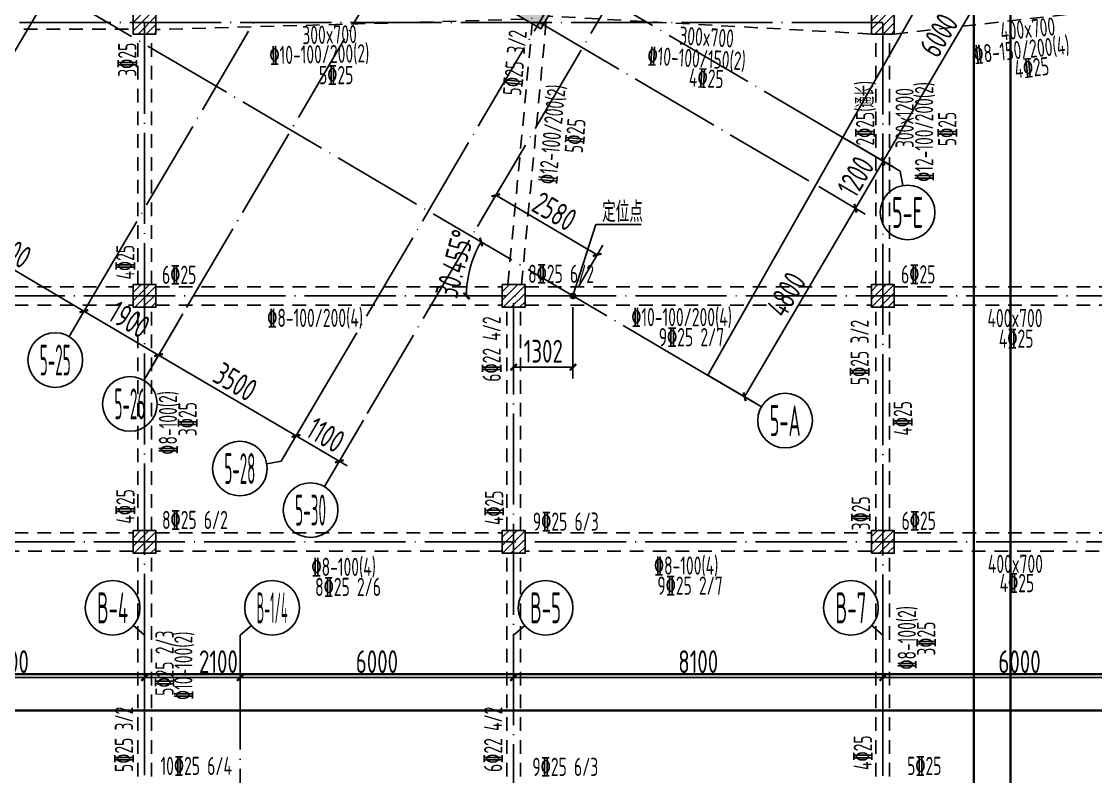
# Model space of a CAD drawing. Header units: millimetres. Extents: x 64473 to 386235, y 427387 to 703525.
# Drawn here: x 215947 to 239513, y 583845 to 600420 of the extents above; entities that cross this region are included whole.
import ezdxf
from ezdxf.enums import TextEntityAlignment as Align

# ---------------------------------------------------------------- set-up
doc = ezdxf.new("R2010")
doc.units = ezdxf.units.MM
doc.header["$LTSCALE"] = 100
doc.header["$PDMODE"] = 35
doc.header["$PDSIZE"] = 200
doc.linetypes.add('3', pattern=[5, 3, -2])
doc.linetypes.add('DOTE', pattern=[2.42, 2, -0.2, 0.02, -0.2])
for name, color, linetype in [('B-TEXT', 7, 'Continuous'), ('COLU', 7, 'Continuous'), ('colu-1层', 6, 'Continuous'), ('h后浇带', 51, 'Continuous'), ('h填实-1层', 254, 'Continuous'), ('h斜线-柱', 7, 'Continuous'), ('L-AXIS', 3, 'Continuous'), ('L-dote', 253, 'DOTE'), ('wall-主楼', 2, 'Continuous'), ('垂直钢筋', 27, 'Continuous'), ('梁虚线', 4, '3'), ('水平钢筋', 30, 'Continuous')]:
    doc.layers.add(name, color=color, linetype=linetype)
doc.styles.add('_TCH_AXIS', font='tssdeng.shx', dxfattribs={"width": 0.7, "bigfont": 'tssdchn.shx'})
doc.styles.add('COMPLEX', font='tssdeng.shx', dxfattribs={"width": 0.7, "bigfont": 'tssdchn.shx'})
doc.styles.get("Standard").update_dxf_attribs({"font": 'tssdeng.shx', "width": 0.7, "bigfont": 'tssdchn.shx'})
doc.styles.add('TSSD_Dimension', font='Tssdeng.shx', dxfattribs={"width": 0.7, "bigfont": 'tssdchn.shx'})
doc.dimstyles.new('TSSD_100_100', dxfattribs={"dimtxt": 300, "dimasz": 100, "dimexe": 100, "dimexo": 250, "dimgap": 100, "dimtad": 1, "dimdec": 0, "dimzin": 0, "dimdsep": 46, "dimtxsty": 'TSSD_Dimension', "dimblk": 'ARCHTICK', "dimcen": 0, "dimdle": 100, "dimclrt": 7, "dimadec": 0, "dimazin": 0, "dimtfac": 1, "dimtdec": 0, "dimtix": 1, "dimtmove": 2, "dimatfit": 3, "dimldrblk": 'ARCHTICK', "dimfxl": 1, "dimtolj": 1, "dimtzin": 0, "dimarcsym": 0})
doc.dimstyles.new('TSSD_100_100$0', dxfattribs={"dimtxt": 300, "dimasz": 100, "dimexe": 250, "dimexo": 250, "dimgap": 100, "dimtad": 1, "dimdec": 0, "dimzin": 0, "dimdsep": 46, "dimtxsty": 'TSSD_Dimension', "dimblk": '_tsdbk', "dimblk1": '_tsdbk', "dimblk2": '_tsdbk', "dimsah": 1, "dimcen": 0, "dimclrt": 7, "dimadec": 0, "dimazin": 0, "dimtfac": 1, "dimtdec": 0, "dimtix": 1, "dimtmove": 2, "dimatfit": 3, "dimldrblk": '_tsdbk', "dimfxl": 1, "dimtolj": 1, "dimtzin": 0, "dimarcsym": 0})
pattern_1 = [(45, (-467527.32, -323147.44), (-89.802561, 89.802561), [])]

# ---------------------------------------------------------------- blocks, each defined once
blk = doc.blocks.new('_tsdbk')
blk.add_line((-1, 0), (0, 0))
at = {"const_width": 0.5}
blk.add_lwpolyline([(-0.7, -0.7), (0.7, 0.7)], dxfattribs=at)
blk = doc.blocks.new('*D202')
at = {"layer": 'Defpoints', "color": 0}
for p in [(225981, 595610, 0), (225857, 595205), (225923, 594395), (228048, 594395), (228048, 594395)]:
    blk.add_point(p, dxfattribs=at)
at = {"layer": 'L-AXIS', "color": 0, "lineweight": -2}
blk.add_line((225673, 594395), (225461, 594395), dxfattribs=at)
blk.add_arc((228048, 594395), 2337, 151.9977, 177.5477, dxfattribs=at)
at = {"layer": 'L-AXIS', "color": 0, "lineweight": -2, "xscale": 100, "yscale": 100, "zscale": 100}
for p, rotation in [((226034, 595579), 60.77152682929194), ((225711, 594395), 268.7738449031926)]:
    blk.add_blockref('_tsdbk', p, dxfattribs=dict(at, rotation=rotation))
at = {"layer": 'L-AXIS', "color": 7, "insert": (225456, 595100), "char_height": 500, "attachment_point": 5, "rotation": 74.7727, "style": 'TSSD_Dimension'}
blk.add_mtext('\\A1;30.455°', dxfattribs=at)
blk = doc.blocks.new('*D203')
at = {"layer": 'Defpoints', "color": 0}
for p in [(226746, 594395), (228048, 594395, 0), (226746, 592831)]:
    blk.add_point(p, dxfattribs=at)
at = {"layer": 'L-AXIS', "color": 0, "lineweight": -2}
for p, q in [((226746, 594145), (226746, 592581)), ((228048, 594145), (228048, 592581)), ((227948, 592831), (226846, 592831))]:
    blk.add_line(p, q, dxfattribs=at)
at = {"layer": 'L-AXIS', "color": 0, "lineweight": -2, "xscale": 100, "yscale": 100, "zscale": 100, "rotation": 180}
blk.add_blockref('_tsdbk', (226746, 592831), dxfattribs=at)
at = {"layer": 'L-AXIS', "color": 0, "lineweight": -2, "xscale": 100, "yscale": 100, "zscale": 100}
blk.add_blockref('_tsdbk', (228048, 592831), dxfattribs=at)
at = {"layer": 'L-AXIS', "color": 7, "insert": (227397, 593181), "char_height": 500, "attachment_point": 5, "style": 'TSSD_Dimension'}
blk.add_mtext('\\A1;1302', dxfattribs=at)
blk = doc.blocks.new('*D204')
at = {"layer": 'Defpoints', "color": 0}
for p in [(233223, 596920), (234247, 596319), (230790, 592782)]:
    blk.add_point(p, dxfattribs=at)
at = {"layer": 'L-AXIS', "color": 0, "lineweight": -2}
for p, q in [((233439, 596794), (234462, 596192)), ((231864, 592267), (234196, 596232)), ((231006, 592656), (232029, 592054))]:
    blk.add_line(p, q, dxfattribs=at)
at = {"layer": 'L-AXIS', "color": 0, "lineweight": -2, "xscale": 100, "yscale": 100, "zscale": 100}
for p, rotation in [((234247, 596319), 59.54537173674488), ((231814, 592181), 239.5453717367449)]:
    blk.add_blockref('_tsdbk', p, dxfattribs=dict(at, rotation=rotation))
at = {"layer": 'L-AXIS', "color": 7, "insert": (232728, 594427), "char_height": 500, "attachment_point": 5, "rotation": 59.5454, "style": 'TSSD_Dimension'}
blk.add_mtext('\\A1;4800', dxfattribs=at)
blk = doc.blocks.new('_AXISO')
blk.add_circle((0, 0), 0.5)
at = {"layer": 'B-TEXT', "style": 'COMPLEX', "width": 1.450893}
blk.add_attdef('A', text='', height=0.56, dxfattribs=at).set_placement((0.249375, -0.28), (0.749375, -0.28), align=Align.FIT)
blk = doc.blocks.new('*D205')
at = {"layer": 'Defpoints', "color": 0}
for p in [(236873, 603127), (237896, 602525), (233967, 597875)]:
    blk.add_point(p, dxfattribs=at)
at = {"layer": 'L-AXIS', "color": 0, "lineweight": -2}
for p, q in [((237088, 603000), (238112, 602399)), ((234906, 597439), (237845, 602439)), ((234183, 597748), (235070, 597226))]:
    blk.add_line(p, q, dxfattribs=at)
at = {"layer": 'L-AXIS', "color": 0, "lineweight": -2, "xscale": 100, "yscale": 100, "zscale": 100}
for p, rotation in [((237896, 602525), 59.54537173674488), ((234855, 597353), 239.5453717367449)]:
    blk.add_blockref('_tsdbk', p, dxfattribs=dict(at, rotation=rotation))
at = {"layer": 'L-AXIS', "color": 7, "insert": (236074, 600117), "char_height": 500, "attachment_point": 5, "rotation": 59.5454, "style": 'TSSD_Dimension'}
blk.add_mtext('\\A1;6000', dxfattribs=at)
blk = doc.blocks.new('*D279')
at = {"layer": 'Defpoints', "color": 0}
for p in [(226746, 586016), (220746, 585265), (226746, 585265)]:
    blk.add_point(p, dxfattribs=at)
at = {"layer": 'L-AXIS', "color": 0, "lineweight": -2}
for p, q in [((220746, 585515), (220746, 586266)), ((226746, 585515), (226746, 586266)), ((220846, 586016), (226646, 586016))]:
    blk.add_line(p, q, dxfattribs=at)
at = {"layer": 'L-AXIS', "color": 0, "lineweight": -2, "xscale": 100, "yscale": 100, "zscale": 100, "rotation": 180}
blk.add_blockref('_tsdbk', (220746, 586016), dxfattribs=at)
at = {"layer": 'L-AXIS', "color": 0, "lineweight": -2, "xscale": 100, "yscale": 100, "zscale": 100}
blk.add_blockref('_tsdbk', (226746, 586016), dxfattribs=at)
at = {"layer": 'L-AXIS', "color": 7, "insert": (223746, 586366), "char_height": 500, "attachment_point": 5, "style": 'TSSD_Dimension'}
blk.add_mtext('\\A1;6000', dxfattribs=at)
blk = doc.blocks.new('*D280')
at = {"layer": 'Defpoints', "color": 0}
for p in [(222503, 592225), (223452, 591667), (221972, 591322)]:
    blk.add_point(p, dxfattribs=at)
at = {"layer": 'L-AXIS', "color": 0, "lineweight": -2}
for p, q in [((222377, 592009), (221846, 591106)), ((221886, 591372), (221800, 591423)), ((222921, 590764), (221972, 591322)), ((223325, 591452), (222794, 590549)), ((223007, 590714), (223093, 590663))]:
    blk.add_line(p, q, dxfattribs=at)
at = {"layer": 'L-AXIS', "color": 0, "lineweight": -2, "xscale": 100, "yscale": 100, "zscale": 100}
for p, rotation in [((221972, 591322), 329.5453717276177), ((222921, 590764), 149.5453717276177)]:
    blk.add_blockref('_tsdbk', p, dxfattribs=dict(at, rotation=rotation))
at = {"layer": 'L-AXIS', "color": 7, "insert": (222624, 591345), "char_height": 500, "attachment_point": 5, "rotation": 329.5454, "style": 'TSSD_Dimension'}
blk.add_mtext('\\A1;1100', dxfattribs=at)
blk = doc.blocks.new('*D281')
at = {"layer": 'Defpoints', "color": 0}
for p in [(218646, 586016), (212646, 585265), (218646, 585265)]:
    blk.add_point(p, dxfattribs=at)
at = {"layer": 'L-AXIS', "color": 0, "lineweight": -2}
for p, q in [((212646, 585515), (212646, 586266)), ((218646, 585515), (218646, 586266)), ((212746, 586016), (218546, 586016))]:
    blk.add_line(p, q, dxfattribs=at)
at = {"layer": 'L-AXIS', "color": 0, "lineweight": -2, "xscale": 100, "yscale": 100, "zscale": 100, "rotation": 180}
blk.add_blockref('_tsdbk', (212646, 586016), dxfattribs=at)
at = {"layer": 'L-AXIS', "color": 0, "lineweight": -2, "xscale": 100, "yscale": 100, "zscale": 100}
blk.add_blockref('_tsdbk', (218646, 586016), dxfattribs=at)
at = {"layer": 'L-AXIS', "color": 7, "insert": (215646, 586366), "char_height": 500, "attachment_point": 5, "style": 'TSSD_Dimension'}
blk.add_mtext('\\A1;6000', dxfattribs=at)
blk = doc.blocks.new('*D283')
at = {"layer": 'Defpoints', "color": 0}
for p in [(220746, 586016), (218646, 585265), (220746, 585265)]:
    blk.add_point(p, dxfattribs=at)
at = {"layer": 'L-AXIS', "color": 0, "lineweight": -2}
for p, q in [((218646, 585515), (218646, 586266)), ((220746, 585515), (220746, 586266)), ((218746, 586016), (220646, 586016))]:
    blk.add_line(p, q, dxfattribs=at)
at = {"layer": 'L-AXIS', "color": 0, "lineweight": -2, "xscale": 100, "yscale": 100, "zscale": 100, "rotation": 180}
blk.add_blockref('_tsdbk', (218646, 586016), dxfattribs=at)
at = {"layer": 'L-AXIS', "color": 0, "lineweight": -2, "xscale": 100, "yscale": 100, "zscale": 100}
blk.add_blockref('_tsdbk', (220746, 586016), dxfattribs=at)
at = {"layer": 'L-AXIS', "color": 7, "insert": (220269, 586366), "char_height": 500, "attachment_point": 5, "style": 'TSSD_Dimension'}
blk.add_mtext('\\A1;2100', dxfattribs=at)
blk = doc.blocks.new('*D284')
at = {"layer": 'Defpoints', "color": 0}
for p in [(214228, 597091), (213697, 596188), (217848, 594962)]:
    blk.add_point(p, dxfattribs=at)
at = {"layer": 'L-AXIS', "color": 0, "lineweight": -2}
for p, q in [((214101, 596875), (213570, 595972)), ((217231, 594109), (213783, 596137)), ((217722, 594746), (217191, 593843))]:
    blk.add_line(p, q, dxfattribs=at)
at = {"layer": 'L-AXIS', "color": 0, "lineweight": -2, "xscale": 100, "yscale": 100, "zscale": 100}
for p, rotation in [((213697, 596188), 149.5453717276177), ((217317, 594059), 329.5453717276177)]:
    blk.add_blockref('_tsdbk', p, dxfattribs=dict(at, rotation=rotation))
at = {"layer": 'L-AXIS', "color": 7, "insert": (215685, 595425), "char_height": 500, "attachment_point": 5, "rotation": 329.5454, "style": 'TSSD_Dimension'}
blk.add_mtext('\\A1;4200', dxfattribs=at)
blk = doc.blocks.new('*D287')
at = {"layer": 'Defpoints', "color": 0}
for p in [(219486, 593999), (218955, 593096), (222503, 592225)]:
    blk.add_point(p, dxfattribs=at)
at = {"layer": 'L-AXIS', "color": 0, "lineweight": -2}
for p, q in [((219360, 593783), (218829, 592880)), ((221886, 591372), (219041, 593045)), ((222377, 592009), (221846, 591106))]:
    blk.add_line(p, q, dxfattribs=at)
at = {"layer": 'L-AXIS', "color": 0, "lineweight": -2, "xscale": 100, "yscale": 100, "zscale": 100}
for p, rotation in [((218955, 593096), 149.5453717276177), ((221972, 591322), 329.5453717276177)]:
    blk.add_blockref('_tsdbk', p, dxfattribs=dict(at, rotation=rotation))
at = {"layer": 'L-AXIS', "color": 7, "insert": (220641, 592510), "char_height": 500, "attachment_point": 5, "rotation": 329.5454, "style": 'TSSD_Dimension'}
blk.add_mtext('\\A1;3500', dxfattribs=at)
blk = doc.blocks.new('*D288')
at = {"layer": 'Defpoints', "color": 0}
for p in [(217848, 594962), (217317, 594059), (219486, 593999)]:
    blk.add_point(p, dxfattribs=at)
at = {"layer": 'L-AXIS', "color": 0, "lineweight": -2}
for p, q in [((217722, 594746), (217191, 593843)), ((218869, 593146), (217404, 594008)), ((219360, 593783), (218829, 592880))]:
    blk.add_line(p, q, dxfattribs=at)
at = {"layer": 'L-AXIS', "color": 0, "lineweight": -2, "xscale": 100, "yscale": 100, "zscale": 100}
for p, rotation in [((217317, 594059), 149.5453717276177), ((218955, 593096), 329.5453717276177)]:
    blk.add_blockref('_tsdbk', p, dxfattribs=dict(at, rotation=rotation))
at = {"layer": 'L-AXIS', "color": 7, "insert": (218314, 593879), "char_height": 500, "attachment_point": 5, "rotation": 329.5454, "style": 'TSSD_Dimension'}
blk.add_mtext('\\A1;1900', dxfattribs=at)
blk = doc.blocks.new('*D289')
at = {"layer": 'Defpoints', "color": 0}
for p in [(234846, 586016), (226746, 585265), (234846, 585265)]:
    blk.add_point(p, dxfattribs=at)
at = {"layer": 'L-AXIS', "color": 0, "lineweight": -2}
for p, q in [((226746, 585515), (226746, 586266)), ((234846, 585515), (234846, 586266)), ((226846, 586016), (234746, 586016))]:
    blk.add_line(p, q, dxfattribs=at)
at = {"layer": 'L-AXIS', "color": 0, "lineweight": -2, "xscale": 100, "yscale": 100, "zscale": 100, "rotation": 180}
blk.add_blockref('_tsdbk', (226746, 586016), dxfattribs=at)
at = {"layer": 'L-AXIS', "color": 0, "lineweight": -2, "xscale": 100, "yscale": 100, "zscale": 100}
blk.add_blockref('_tsdbk', (234846, 586016), dxfattribs=at)
at = {"layer": 'L-AXIS', "color": 7, "insert": (230796, 586366), "char_height": 500, "attachment_point": 5, "style": 'TSSD_Dimension'}
blk.add_mtext('\\A1;8100', dxfattribs=at)
blk = doc.blocks.new('*D290')
at = {"layer": 'Defpoints', "color": 0}
for p in [(240846, 586016), (234846, 585265), (240846, 585265)]:
    blk.add_point(p, dxfattribs=at)
at = {"layer": 'L-AXIS', "color": 0, "lineweight": -2}
for p, q in [((234846, 585515), (234846, 586266)), ((240846, 585515), (240846, 586266)), ((234946, 586016), (240746, 586016))]:
    blk.add_line(p, q, dxfattribs=at)
at = {"layer": 'L-AXIS', "color": 0, "lineweight": -2, "xscale": 100, "yscale": 100, "zscale": 100, "rotation": 180}
blk.add_blockref('_tsdbk', (234846, 586016), dxfattribs=at)
at = {"layer": 'L-AXIS', "color": 0, "lineweight": -2, "xscale": 100, "yscale": 100, "zscale": 100}
blk.add_blockref('_tsdbk', (240846, 586016), dxfattribs=at)
at = {"layer": 'L-AXIS', "color": 7, "insert": (237846, 586366), "char_height": 500, "attachment_point": 5, "style": 'TSSD_Dimension'}
blk.add_mtext('\\A1;6000', dxfattribs=at)
blk = doc.blocks.new('*D291')
at = {"layer": 'Defpoints', "color": 0}
for p in [(226354, 596604), (225824, 595702), (228048, 594395)]:
    blk.add_point(p, dxfattribs=at)
at = {"layer": 'L-AXIS', "color": 0, "lineweight": -2}
for p, q in [((225951, 595918), (226481, 596820)), ((228492, 595347), (226441, 596553)), ((228175, 594610), (228705, 595512))]:
    blk.add_line(p, q, dxfattribs=at)
at = {"layer": 'L-AXIS', "color": 0, "lineweight": -2, "xscale": 100, "yscale": 100, "zscale": 100}
for p, rotation in [((226354, 596604), 149.5453717324891), ((228578, 595297), 329.5453717324891)]:
    blk.add_blockref('_tsdbk', p, dxfattribs=dict(at, rotation=rotation))
at = {"layer": 'L-AXIS', "color": 7, "insert": (227644, 596252), "char_height": 500, "attachment_point": 5, "rotation": 329.5454, "style": 'TSSD_Dimension'}
blk.add_mtext('\\A1;2580', dxfattribs=at)
blk = doc.blocks.new('*D705')
at = {"layer": 'Defpoints', "color": 0}
for p in [(233831, 597955), (234855, 597353), (233223, 596920)]:
    blk.add_point(p, dxfattribs=at)
at = {"layer": 'L-AXIS', "color": 0, "lineweight": -2}
for p, q in [((234047, 597828), (235070, 597226)), ((234297, 596405), (234804, 597267)), ((233439, 596794), (234462, 596192))]:
    blk.add_line(p, q, dxfattribs=at)
at = {"layer": 'L-AXIS', "color": 0, "lineweight": -2, "xscale": 100, "yscale": 100, "zscale": 100}
for p, rotation in [((234855, 597353), 59.54537173673828), ((234247, 596319), 239.5453717367383)]:
    blk.add_blockref('_tsdbk', p, dxfattribs=dict(at, rotation=rotation))
at = {"layer": 'L-AXIS', "color": 7, "insert": (234249, 597013), "char_height": 500, "attachment_point": 5, "rotation": 59.5454, "style": 'TSSD_Dimension'}
blk.add_mtext('\\A1;1200', dxfattribs=at)
blk = doc.blocks.new('后浇带现场')
at = {"color": 6, "lineweight": 30}
for points in [[(760007, 730049), (760007, 673430), (717757, 673430), (717757, 730049)], [(759207, 730049), (759207, 674230), (718557, 674230), (718557, 730049)], [(662200, 674230), (718557, 674230), (718557, 624270), (707583, 624270), (707286, 620897), (700215, 616964), (698139, 620873), (664797, 619534)], [(662200, 673430), (717757, 673430), (717757, 625070), (706851, 625070), (706526, 621390), (700538, 618060), (698609, 621692), (664765, 620333)]]:
    blk.add_lwpolyline(points, dxfattribs=at)
at = {"layer": 'h后浇带', "color": 1}
for p, q in [((717757, 730049), (717757, 685030)), ((718557, 730049), (718557, 685030)), ((717757, 685030), (717757, 664030)), ((718557, 685030), (718557, 651530)), ((662168, 674230), (787754, 674230)), ((662200, 673430), (787536, 673430))]:
    blk.add_line(p, q, dxfattribs=at)

msp = doc.modelspace()

# ---------------------------------------------------------------- hatches: boundary and pattern name
at = {"layer": 'h填实-1层'}
msp.add_hatch(color=256, dxfattribs=at).paths.add_polyline_path([(230852.3, 604056.7), (230421.5, 603324), (229473.3, 603881.5), (227344.5, 600261), (226525.5, 600742.5), (226677.6, 601001.1), (227237.9, 600671.6), (229366.7, 604292.2), (230315, 603734.6), (230593.7, 604208.7)])
at = {"layer": 'h斜线-柱'}
h = msp.add_hatch(dxfattribs=at)
h.set_pattern_fill('ANSI31', color=256, scale=40, style=0)
h.set_pattern_definition(pattern_1)
h.paths.add_polyline_path([(218396.5, 600144.7), (218896.5, 600144.7), (218896.5, 600744.7), (218396.5, 600744.7)])
h = msp.add_hatch(dxfattribs=at)
h.set_pattern_fill('ANSI31', color=256, scale=40, style=0)
h.set_pattern_definition(pattern_1)
h.paths.add_polyline_path([(234596.5, 600144.7), (235096.5, 600144.7), (235096.5, 600744.7), (234596.5, 600744.7)])
h = msp.add_hatch(dxfattribs=at)
h.set_pattern_fill('ANSI31', color=256, scale=40, style=0)
h.set_pattern_definition(pattern_1)
h.paths.add_polyline_path([(218396.5, 594144.7), (218896.5, 594144.7), (218896.5, 594644.7), (218396.5, 594644.7)])
h = msp.add_hatch(dxfattribs=at)
h.set_pattern_fill('ANSI31', color=256, scale=40, style=0)
h.set_pattern_definition(pattern_1)
h.paths.add_polyline_path([(226496.5, 594144.7), (226996.5, 594144.7), (226996.5, 594644.7), (226496.5, 594644.7)])
h = msp.add_hatch(dxfattribs=at)
h.set_pattern_fill('ANSI31', color=256, scale=40, style=0)
h.set_pattern_definition(pattern_1)
h.paths.add_polyline_path([(234596.5, 594144.7), (235096.5, 594144.7), (235096.5, 594644.7), (234596.5, 594644.7)])
h = msp.add_hatch(dxfattribs=at)
h.set_pattern_fill('ANSI31', color=256, scale=40, style=0)
h.set_pattern_definition(pattern_1)
h.paths.add_polyline_path([(218396.5, 588744.7), (218896.5, 588744.7), (218896.5, 589244.7), (218396.5, 589244.7)])
h = msp.add_hatch(dxfattribs=at)
h.set_pattern_fill('ANSI31', color=256, scale=40, style=0)
h.set_pattern_definition(pattern_1)
h.paths.add_polyline_path([(226496.5, 588744.7), (226996.5, 588744.7), (226996.5, 589244.7), (226496.5, 589244.7)])
h = msp.add_hatch(dxfattribs=at)
h.set_pattern_fill('ANSI31', color=256, scale=40, style=0)
h.set_pattern_definition(pattern_1)
h.paths.add_polyline_path([(234596.5, 588744.7), (235096.5, 588744.7), (235096.5, 589244.7), (234596.5, 589244.7)])

# ---------------------------------------------------------------- linework, layer by layer
at = {"layer": 'COLU'}
for points in [[(218396.5, 600144.7), (218896.5, 600144.7), (218896.5, 600744.7), (218396.5, 600744.7)], [(234596.5, 600144.7), (235096.5, 600144.7), (235096.5, 600744.7), (234596.5, 600744.7)], [(218396.5, 594144.7), (218896.5, 594144.7), (218896.5, 594644.7), (218396.5, 594644.7)], [(226496.5, 594144.7), (226996.5, 594144.7), (226996.5, 594644.7), (226496.5, 594644.7)], [(234596.5, 594144.7), (235096.5, 594144.7), (235096.5, 594644.7), (234596.5, 594644.7)], [(218396.5, 588744.7), (218896.5, 588744.7), (218896.5, 589244.7), (218396.5, 589244.7)], [(226496.5, 588744.7), (226996.5, 588744.7), (226996.5, 589244.7), (226496.5, 589244.7)], [(234596.5, 588744.7), (235096.5, 588744.7), (235096.5, 589244.7), (234596.5, 589244.7)]]:
    msp.add_lwpolyline(points, close=True, dxfattribs=at)
at = {"layer": 'colu-1层', "elevation": 0}
msp.add_lwpolyline([(230852.3, 604056.7), (230421.5, 603324), (229473.3, 603881.5), (227344.5, 600261), (226525.5, 600742.5), (226677.6, 601001.1), (227237.9, 600671.6), (229366.7, 604292.2), (230315, 603734.6), (230593.7, 604208.7)], close=True, dxfattribs=at)
at = {"layer": 'L-AXIS'}
for p, q in [((231005.6, 592655.7, 0), (239001.2, 606747.3, 0)), ((235226.7, 597134.5, 0), (233831.4, 597954.9, 0)), ((235226.7, 597134.5, 0), (235283.4, 596817.6, 0)), ((216991.8, 593505), (217848.4, 594961.8)), ((218629.7, 592542), (219486.3, 593998.8)), ((232185.5, 591962.3, 0), (230790.3, 592782.7, 0)), ((221646.8, 590768), (222503.4, 592224.8)), ((222595, 590210.4), (223451.6, 591667.3)), ((221646.8, 590768), (221329.9, 590711.3)), ((218646.5, 586948.1), (218402, 587157.6)), ((220746.5, 586948.1), (220990.9, 587157.6)), ((226746.5, 586948.1), (226990.9, 587157.6)), ((234846.5, 586948.1), (234601.9, 587157.5)), ((218646.5, 586948.1), (218646.5, 585264.6)), ((220746.5, 586948.1), (220746.5, 585264.6)), ((226746.5, 586948.1), (226746.5, 585264.6)), ((234846.5, 586948.1), (234846.5, 585264.6))]:
    msp.add_line(p, q, dxfattribs=at)
at = {"layer": 'L-AXIS', "elevation": 0}
msp.add_lwpolyline([(228048, 594394.7), (228551.6, 595962.1), (229547.1, 595962.1)], dxfattribs=at)
at = {"layer": 'L-AXIS', "const_width": 75}
msp.add_lwpolyline([(228013.3, 594408.7, 1), (228082.8, 594380.7, 1)], format="xyb", close=True, dxfattribs=at)
at = {"layer": 'L-dote', "ltscale": 10}
for p, q in [((234846.5, 677819.9), (234846.6, 534412)), ((227591.7, 619819), (214227.9, 597090.6)), ((232850.1, 616727.1), (219486.3, 593998.8)), ((233967.1, 597875.1, 0), (204383.7, 615269.5, 0)), ((236815.4, 614395.6), (223451.6, 591667.3)), ((227063.5, 610634.3), (217848.4, 594961.8)), ((229437.6, 604018.1), (222503.4, 592224.8)), ((212462.7, 603558.6, 0), (230790.1, 592782.4, 0)), ((233223.2, 596920.4, 0), (224291.9, 602171.9, 0)), ((234846.5, 600394.7), (192877, 600394.7)), ((218646.5, 600394.7), (218646.5, 560794.7)), ((193117.8, 594394.7), (306846.5, 594394.7)), ((226746.5, 538994.7), (226746.5, 594394.7)), ((193334.6, 588994.7), (307651.9, 588994.7)), ((220746.5, 555394.7), (220746.5, 585264.6))]:
    msp.add_line(p, q, dxfattribs=at)
at = {"layer": 'wall-主楼'}
msp.add_lwpolyline([(229366.7, 604292.2), (230315, 603734.6), (230593.7, 604208.7), (230852.3, 604056.7), (230421.5, 603324), (229473.3, 603881.5), (227344.5, 600261), (226525.5, 600742.5), (226677.6, 601001.1), (227065.5, 600773), (227166.9, 600945.4), (227339.3, 600844)], close=True, dxfattribs=at)
at = {"layer": '梁虚线'}
for p, q in [((235096.5, 600144.7), (240596.5, 600768.7)), ((226987.8, 600470.7), (218896.8, 600242)), ((226920.5, 594644.7), (227465.6, 600467)), ((234596.5, 600144.7), (227506.6, 600536.8)), ((209496.6, 600246.7), (218396.6, 600247.8)), ((226619.2, 594644.7), (227155.4, 600372.1)), ((218500, 594644.7), (218500.6, 600144.8)), ((218800, 594644.7), (218800.6, 600144.8)), ((234696.5, 594644.7), (234696.5, 600144.7)), ((234996.5, 594644.7), (234996.5, 600144.7)), ((210796.5, 594594.7), (218397, 594594.7)), ((218897, 594594.7), (226496.5, 594594.7)), ((226996.5, 594594.7), (234596.5, 594594.7)), ((235096.5, 594594.7), (240596.5, 594594.7)), ((210796.5, 594194.7), (218397, 594194.7)), ((218499.4, 589244.7), (218499.9, 594144.7)), ((218799.4, 589244.7), (218799.9, 594144.7)), ((218897, 594194.7), (226496.5, 594194.7)), ((226596.5, 589244.7), (226596.5, 594144.7)), ((226896.5, 589244.7), (226896.5, 594144.7)), ((226996.5, 594194.7), (234596.5, 594194.7)), ((234696.5, 589244.7), (234696.5, 594144.7)), ((234996.5, 589244.7), (234996.5, 594144.7)), ((235096.5, 594194.7), (240596.5, 594194.7)), ((210796.5, 589194.7), (218396.4, 589194.7)), ((218896.4, 589194.7), (226496.5, 589194.7)), ((226996.5, 589194.7), (234596.5, 589194.7)), ((235096.5, 589194.7), (240596.5, 589194.7)), ((218396.4, 588794.7), (210796.5, 588794.7)), ((218498.9, 583844.7), (218499.4, 588744.7)), ((218798.9, 583844.7), (218799.4, 588744.7)), ((226496.5, 588794.7), (218896.4, 588794.7)), ((226596.5, 583844.7), (226596.5, 588744.7)), ((226896.5, 583844.7), (226896.5, 588744.7)), ((234596.5, 588794.7), (226996.5, 588794.7)), ((234696.5, 583844.7), (234696.5, 588744.7)), ((234996.5, 583844.7), (234996.5, 588744.7)), ((240596.5, 588794.7), (235096.5, 588794.7))]:
    msp.add_line(p, q, dxfattribs=at)

# ---------------------------------------------------------------- block references
at = {"color": 3, "lineweight": 30}
msp.add_blockref('后浇带现场', (-480910.3, -88135.4), dxfattribs=at)
at = {"layer": 'L-AXIS'}
ref = msp.add_blockref('_AXISO', (235389.1, 596226.9, 0), dxfattribs=dict(at, xscale=1199.999999999997, yscale=1200, zscale=1200, rotation=359.999645787379))
ref.add_attrib('A', '5-E', dxfattribs={"color": 7, "height": 678.82, "rotation": 359.99965, "style": '_TCH_AXIS', "width": 0.33871}).set_placement((235049.7, 595887.5, 0), (235728.5, 595887.5, 0), align=Align.FIT)
ref = msp.add_blockref('_AXISO', (216687.7, 592987.8), dxfattribs=dict(at, xscale=1199.999999999997, yscale=1200, zscale=1200, rotation=359.999645787379))
ref.add_attrib('A', '5-25', dxfattribs={"color": 7, "height": 678.82, "rotation": 359.99965, "style": '_TCH_AXIS', "width": 0.2625}).set_placement((216348.3, 592648.4), (217027.1, 592648.4), align=Align.FIT)
ref = msp.add_blockref('_AXISO', (218325.6, 592024.8), dxfattribs=dict(at, xscale=1199.999999999997, yscale=1200, zscale=1200, rotation=359.999645787379))
ref.add_attrib('A', '5-26', dxfattribs={"color": 7, "height": 678.82, "rotation": 359.99965, "style": '_TCH_AXIS', "width": 0.2625}).set_placement((217986.2, 591685.4), (218665, 591685.3), align=Align.FIT)
ref = msp.add_blockref('_AXISO', (232702.7, 591658.2, 0), dxfattribs=dict(at, xscale=1199.999999999997, yscale=1200, zscale=1200, rotation=359.999645787379))
ref.add_attrib('A', '5-A', dxfattribs={"color": 7, "height": 678.82, "rotation": 359.99965, "style": '_TCH_AXIS', "width": 0.328125}).set_placement((232363.3, 591318.8, 0), (233042.2, 591318.8, 0), align=Align.FIT)
ref = msp.add_blockref('_AXISO', (220739.3, 590605.6), dxfattribs=dict(at, xscale=1199.999999999997, yscale=1200, zscale=1200, rotation=359.999645787379))
ref.add_attrib('A', '5-28', dxfattribs={"color": 7, "height": 678.82, "rotation": 359.99965, "style": '_TCH_AXIS', "width": 0.2625}).set_placement((220399.8, 590266.2), (221078.7, 590266.2), align=Align.FIT)
ref = msp.add_blockref('_AXISO', (222290.9, 589693.2), dxfattribs=dict(at, xscale=1199.999999999997, yscale=1200, zscale=1200, rotation=359.999645787379))
ref.add_attrib('A', '5-30', dxfattribs={"color": 7, "height": 678.82, "rotation": 359.99965, "style": '_TCH_AXIS', "width": 0.265823}).set_placement((221951.5, 589353.8), (222630.3, 589353.8), align=Align.FIT)
ref = msp.add_blockref('_AXISO', (217946.5, 587548.1), dxfattribs=dict(at, xscale=1199.999999999997, yscale=1200, zscale=1200, rotation=359.9996457873818))
ref.add_attrib('A', 'B-4', dxfattribs={"color": 7, "height": 678.82, "rotation": 359.99965, "style": '_TCH_AXIS', "width": 0.328125}).set_placement((217607.1, 587208.7), (218285.9, 587208.7), align=Align.FIT)
ref = msp.add_blockref('_AXISO', (221446.5, 587548.1), dxfattribs=dict(at, xscale=1199.999999999997, yscale=1200, zscale=1200, rotation=359.9996457873818))
ref.add_attrib('A', 'B-1/4', dxfattribs={"color": 7, "height": 678.82, "rotation": 359.99965, "style": '_TCH_AXIS', "width": 0.207921}).set_placement((221107.1, 587208.7), (221785.9, 587208.7), align=Align.FIT)
ref = msp.add_blockref('_AXISO', (227446.5, 587548.1), dxfattribs=dict(at, xscale=1199.999999999997, yscale=1200, zscale=1200, rotation=359.9996457873818))
ref.add_attrib('A', 'B-5', dxfattribs={"color": 7, "height": 678.82, "rotation": 359.99965, "style": '_TCH_AXIS', "width": 0.33871}).set_placement((227107.1, 587208.7), (227785.9, 587208.7), align=Align.FIT)
ref = msp.add_blockref('_AXISO', (234146.5, 587548.1), dxfattribs=dict(at, xscale=1199.999999999997, yscale=1200, zscale=1200, rotation=359.9996457873818))
ref.add_attrib('A', 'B-7', dxfattribs={"color": 7, "height": 678.82, "rotation": 359.99965, "style": '_TCH_AXIS', "width": 0.33871}).set_placement((233807.1, 587208.7), (234485.9, 587208.7), align=Align.FIT)

# ---------------------------------------------------------------- texts
at = {"layer": 'L-AXIS', "width": 0.7}
msp.add_text('定位点', height=450, dxfattribs=at).set_placement((229135.1, 596015.4, 0), align=Align.CENTER)
at = {"layer": '垂直钢筋', "color": 0, "width": 0.65}
for s, rotation, p in [('5%%13325 3/2', 84.65181, (226906.1, 598781.2)), ('3%%13325', 89.9941, (218467.8, 599206.4)), ('2%%13325(通长)', 90, (234657.4, 597695.1)), ('%%13212-100/200(2)', 90, (235952, 596899.2)), ('%%13212-100/200(2)', 84.65181, (227685.6, 596830.8)), ('5%%13325', 90, (236459.4, 597683.4)), ('5%%13325', 84.65181, (228260.4, 597517.6)), ('4%%13325', 89.9941, (218427.1, 594755.1)), ('6%%13322 4/2', 90, (226464.2, 592513.1)), ('5%%13325 3/2', 90, (234537.4, 592436.1)), ('%%1328-100(2)', 89.99407, (219360.5, 590909.4)), ('3%%13325', 89.99407, (219791.4, 591317.8)), ('4%%13325', 90, (235483.5, 591327.8)), ('4%%13325', 90, (226518.2, 589364.5)), ('3%%13325', 90, (234563.8, 589248.3)), ('%%1328-100(2)', 90, (235573.2, 586190.3)), ('3%%13325', 90, (235997.9, 586498.1)), ('6%%13322 4/2', 90, (226496, 583945.3)), ('4%%13325', 90, (234606.8, 583987.9))]:
    msp.add_text(s, height=400, rotation=rotation, dxfattribs=at).set_placement(p)
at = {"layer": '垂直钢筋', "color": 1, "width": 0.65}
for s, p in [('300x1200', (235524.3, 597641.5)), ('4%%13325', (218428, 589395.1)), ('5%%13325 2/3', (219286.2, 585617.3)), ('%%13210-100(2)', (219699.3, 585523.1)), ('5%%13325 3/2', (218395.2, 583944))]:
    msp.add_text(s, height=400, rotation=90, dxfattribs=at).set_placement(p)
at = {"layer": '水平钢筋', "color": 0, "width": 0.65}
for s, rotation, p in [('400x700', 5.71055, (237442.7, 599997.7)), ('300x700', 1.19277, (222113.2, 599919)), ('300x700', 356.708, (230372, 599911.2)), ('%%1328-150/200(4)', 5.71055, (236854.6, 599496.7)), ('%%13210-100/200(2)', 1.19277, (221392, 599479)), ('%%13210-100/150(2)', 356.708, (229672.2, 599471.5)), ('4%%13325', 5.71055, (237756.7, 599171.2)), ('5%%13325', 0.0138, (222475.6, 599043.1)), ('4%%13325', 356.708, (230583.1, 598994.8, 0))]:
    msp.add_text(s, height=400, rotation=rotation, dxfattribs=at).set_placement(p)
for s, p in [('6%%13325', (219031.7, 594658.9)), ('8%%13325 6/2', (227064.4, 594680.2)), ('6%%13325', (235246.6, 594668)), ('%%1328-100/200(4)', (221338.9, 593714.1)), ('%%13210-100/200(4)', (229327, 593730)), ('400x700', (237141.8, 593708.4)), ('9%%13325 2/7', (229929.9, 593290)), ('4%%13325', (237392.1, 593257.3)), ('9%%13325 6/3', (227167.8, 589240.2)), ('6%%13325', (235258.5, 589258.8)), ('%%1328-100(4)', (222309.7, 588247.4)), ('%%1328-100(4)', (229823.5, 588275.3)), ('400x700', (237151.2, 588313.7)), ('8%%13325 2/6', (222390.3, 587807.4)), ('9%%13325 2/7', (229898.7, 587835.3)), ('4%%13325', (237409.1, 587891.8)), ('9%%13325 6/3', (227156.4, 583856.9)), ('5%%13325', (235379.4, 583877.4))]:
    msp.add_text(s, height=400, dxfattribs=at).set_placement(p)
at = {"layer": '水平钢筋', "color": 1, "width": 0.65}
for s, p in [('8%%13325 6/2', (219030.5, 589277.4)), ('10%%13325 6/4', (218997.6, 583877.4))]:
    msp.add_text(s, height=400, dxfattribs=at).set_placement(p)

# ---------------------------------------------------------------- dimensions: what is measured, and where the dimension line sits
at = {"layer": 'L-AXIS'}
for base, p1, p2, angle, picture, middle in [((237896, 602525.3, 0), (233967.1, 597875.1, 0), (236872.6, 603127, 0), 59.54537, '*D205', (236073.7, 600116.6, 0)), ((234854.9, 597353.1, 0), (233223.2, 596920.4, 0), (233831.4, 597954.9, 0), 59.54537, '*D705', (234249, 597013.3, 0)), ((213696.9, 596187.6), (217848.4, 594961.8), (214227.9, 597090.6), 149.54537, '*D284', (215684.6, 595424.9)), ((234246.6, 596318.7, 0), (230790.1, 592782.4, 0), (233223.2, 596920.4, 0), 59.54537, '*D204', (232728.4, 594427.1, 0)), ((217317.4, 594058.8), (219486.3, 593998.8), (217848.4, 594961.8), 149.54537, '*D288', (218313.8, 593879)), ((218955.3, 593095.7), (222503.4, 592224.8), (219486.3, 593998.8), 149.54537, '*D287', (220641.2, 592510.5)), ((221972.4, 591321.7), (223451.6, 591667.3), (222503.4, 592224.8), 149.54537, '*D280', (222623.9, 591344.7))]:
    dim = msp.add_linear_dim(base=base, p1=p1, p2=p2, angle=angle, dimstyle='TSSD_100_100$0', override={"dimtxt": 500}, dxfattribs=at)
    dim.commit()
    dim.dimension.update_dxf_attribs({"geometry": picture, "text_midpoint": middle})
dim = msp.add_aligned_dim(p1=(228048, 594394.7), p2=(225824.1, 595702.3), distance=-1046.2, dimstyle='TSSD_100_100$0', override={"dimtxt": 500}, dxfattribs=at)
dim.commit()
dim.dimension.update_dxf_attribs({"geometry": '*D291', "text_midpoint": (227643.8, 596252.1)})
dim = msp.add_angular_dim_2l(base=(225856.6393, 595205.4677), line1=((228048.0467, 594394.7073), (225981.44, 595609.8284, 0)), line2=((228048.0467, 594394.7073), (225923.1792, 594394.7073)), dimstyle='TSSD_100_100', override={"dimtxt": 500, "dimexe": 250, "dimblk": '_tsdbk', "dimblk1": '_tsdbk', "dimblk2": '_tsdbk', "dimsah": 1, "dimdle": 0, "dimadec": 3, "dimldrblk": '_tsdbk'}, dxfattribs=at)
dim.commit()
dim.dimension.update_dxf_attribs({"geometry": '*D202', "text_midpoint": (225455.7902, 595100.335)})
for base, p1, p2, picture, middle in [((226746.4878, 592830.9526), (228048.0467, 594394.7073, 0), (226746.4878, 594394.7073), '*D203', (227397.2673, 593180.9526)), ((218646.5, 586016.3), (212646.5, 585264.6), (218646.5, 585264.6), '*D281', (215646.5, 586366.3)), ((226746.5, 586016.3), (220746.5, 585264.6), (226746.5, 585264.6), '*D279', (223746.5, 586366.3)), ((234846.5, 586016.3), (226746.5, 585264.6), (234846.5, 585264.6), '*D289', (230796.5, 586366.3)), ((240846.5, 586016.3), (234846.5, 585264.6), (240846.5, 585264.6), '*D290', (237846.5, 586366.3))]:
    dim = msp.add_linear_dim(base=base, p1=p1, p2=p2, dimstyle='TSSD_100_100$0', override={"dimtxt": 500}, dxfattribs=at)
    dim.commit()
    dim.dimension.update_dxf_attribs({"geometry": picture, "text_midpoint": middle})
dim = msp.add_linear_dim(base=(220746.5, 586016.3), p1=(218646.5, 585264.6), p2=(220746.5, 585264.6), dimstyle='TSSD_100_100$0', override={"dimtxt": 500}, dxfattribs=at)
dim.commit()
dim.dimension.update_dxf_attribs({"geometry": '*D283', "text_midpoint": (220269.5, 586366.3), "dimtype": 160})

doc.saveas('drawing.dxf')
